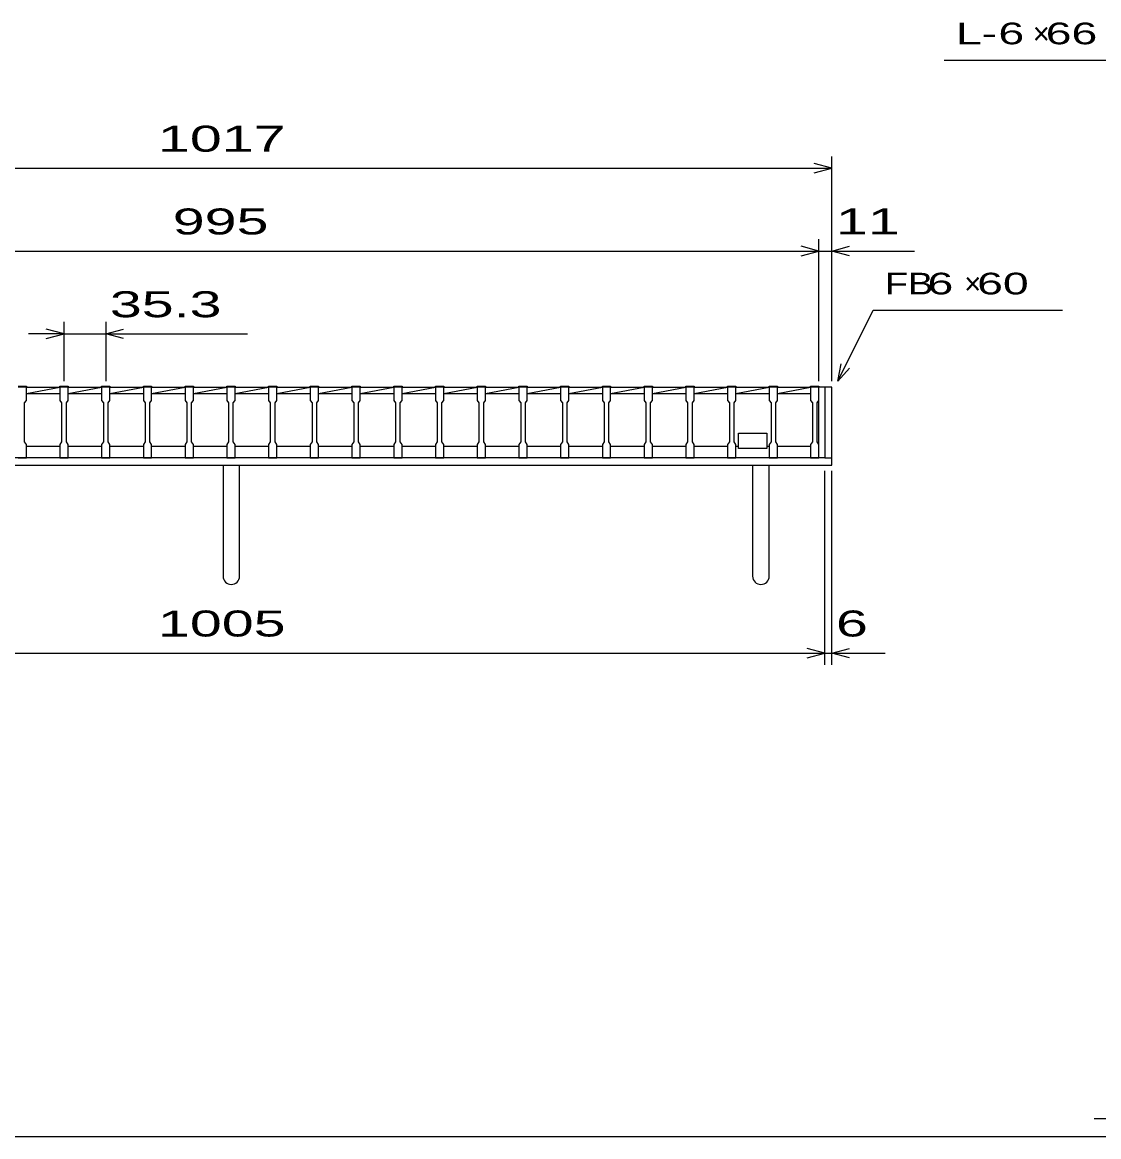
# Model space of a CAD drawing. Units: millimetres, scale not verified. Extents: x -1820 to 1731, y -1282 to 1054.
# Drawn here: x -1098 to -187, y -1146 to -204 of the extents above; entities that cross this region are included whole.
import ezdxf
from ezdxf.enums import TextEntityAlignment as Align

# ---------------------------------------------------------------- set-up
doc = ezdxf.new("R2010")
doc.units = ezdxf.units.MM
doc.header["$LTSCALE"] = 10
for name, color, linetype, lineweight in [('0_2', 150, 'Continuous', 25), ('16', 3, 'Continuous', 25), ('19', 6, 'Continuous', 25), ('22', 4, 'Continuous', 25), ('32', 4, 'Continuous', 25)]:
    doc.layers.add(name, color=color, linetype=linetype, lineweight=lineweight)
doc.styles.add('ベクトル', font='')
doc.styles.get('ベクトル').set_extended_font_data('ベクトル')

msp = doc.modelspace()

# ---------------------------------------------------------------- linework, layer by layer
at = {"layer": '0_2'}
msp.add_line((1731, -1146.5), (-1729, -1146.5), dxfattribs=at)
at = {"layer": '16'}
for p, q in [((-1101.3, -511.8), (-1094.3, -511.8)), ((-1094.3, -512.5), (-1101.3, -512.5)), ((-1094.3, -511.8), (-1094.3, -512.5)), ((-1094.3, -524), (-1094.3, -512.5)), ((-1094.3, -512.5), (-1066, -512.5)), ((-1094.3, -518), (-1066, -512.5)), ((-1094.3, -518), (-1066, -518)), ((-1066, -512.5), (-1066, -511.8)), ((-1066, -511.8), (-1059, -511.8)), ((-1066, -512.5), (-1066, -524)), ((-1059, -512.5), (-1066, -512.5)), ((-1059, -511.8), (-1059, -512.5)), ((-1059, -524), (-1059, -512.5)), ((-1059, -512.5), (-1030.7, -512.5)), ((-1059, -518), (-1030.7, -512.5)), ((-1059, -518), (-1030.7, -518)), ((-1030.7, -512.5), (-1030.7, -511.8)), ((-1030.7, -511.8), (-1023.7, -511.8)), ((-1030.7, -512.5), (-1030.7, -524)), ((-1023.7, -512.5), (-1030.7, -512.5)), ((-1023.7, -511.8), (-1023.7, -512.5)), ((-1023.7, -524), (-1023.7, -512.5)), ((-1023.7, -512.5), (-995.4, -512.5)), ((-1023.7, -518), (-995.4, -512.5)), ((-1023.7, -518), (-995.4, -518)), ((-995.4, -512.5), (-995.4, -511.8)), ((-995.4, -511.8), (-988.4, -511.8)), ((-995.4, -512.5), (-995.4, -524)), ((-988.4, -512.5), (-995.4, -512.5)), ((-988.4, -511.8), (-988.4, -512.5)), ((-988.4, -524), (-988.4, -512.5)), ((-988.4, -512.5), (-960.1, -512.5)), ((-988.4, -518), (-960.1, -512.5)), ((-988.4, -518), (-960.1, -518)), ((-960.1, -512.5), (-960.1, -511.8)), ((-960.1, -511.8), (-953.1, -511.8)), ((-960.1, -512.5), (-960.1, -524)), ((-953.1, -512.5), (-960.1, -512.5)), ((-953.1, -511.8), (-953.1, -512.5)), ((-953.1, -524), (-953.1, -512.5)), ((-953.1, -512.5), (-924.8, -512.5)), ((-953.1, -518), (-924.8, -512.5)), ((-953.1, -518), (-924.8, -518)), ((-924.8, -512.5), (-924.8, -511.8)), ((-924.8, -511.8), (-917.8, -511.8)), ((-924.8, -512.5), (-924.8, -524)), ((-917.8, -512.5), (-924.8, -512.5)), ((-917.8, -511.8), (-917.8, -512.5)), ((-917.8, -524), (-917.8, -512.5)), ((-917.8, -512.5), (-889.5, -512.5)), ((-917.8, -518), (-889.5, -512.5)), ((-917.8, -518), (-889.5, -518)), ((-889.5, -512.5), (-889.5, -511.8)), ((-889.5, -511.8), (-882.5, -511.8)), ((-889.5, -512.5), (-889.5, -524)), ((-882.5, -512.5), (-889.5, -512.5)), ((-882.5, -511.8), (-882.5, -512.5)), ((-882.5, -524), (-882.5, -512.5)), ((-882.5, -512.5), (-854.2, -512.5)), ((-882.5, -518), (-854.2, -512.5)), ((-882.5, -518), (-854.2, -518)), ((-854.2, -512.5), (-854.2, -511.8)), ((-854.2, -511.8), (-847.2, -511.8)), ((-854.2, -512.5), (-854.2, -524)), ((-847.2, -512.5), (-854.2, -512.5)), ((-847.2, -511.8), (-847.2, -512.5)), ((-847.2, -524), (-847.2, -512.5)), ((-847.2, -512.5), (-818.9, -512.5)), ((-847.2, -518), (-818.9, -512.5)), ((-847.2, -518), (-818.9, -518)), ((-818.9, -512.5), (-818.9, -511.8)), ((-818.9, -511.8), (-811.9, -511.8)), ((-818.9, -512.5), (-818.9, -524)), ((-811.9, -512.5), (-818.9, -512.5)), ((-811.9, -511.8), (-811.9, -512.5)), ((-811.9, -524), (-811.9, -512.5)), ((-811.9, -512.5), (-783.6, -512.5)), ((-811.9, -518), (-783.6, -512.5)), ((-811.9, -518), (-783.6, -518)), ((-783.6, -512.5), (-783.6, -511.8)), ((-783.6, -511.8), (-776.6, -511.8)), ((-783.6, -512.5), (-783.6, -524)), ((-776.6, -512.5), (-783.6, -512.5)), ((-776.6, -511.8), (-776.6, -512.5)), ((-776.6, -524), (-776.6, -512.5)), ((-776.6, -512.5), (-748.3, -512.5)), ((-776.6, -518), (-748.3, -512.5)), ((-776.6, -518), (-748.3, -518)), ((-748.3, -512.5), (-748.3, -511.8)), ((-748.3, -511.8), (-741.3, -511.8)), ((-748.3, -512.5), (-748.3, -524)), ((-741.3, -512.5), (-748.3, -512.5)), ((-741.3, -511.8), (-741.3, -512.5)), ((-741.3, -524), (-741.3, -512.5)), ((-741.3, -512.5), (-713, -512.5)), ((-741.3, -518), (-713, -512.5)), ((-741.3, -518), (-713, -518)), ((-713, -512.5), (-713, -511.8)), ((-713, -511.8), (-706, -511.8)), ((-713, -512.5), (-713, -524)), ((-706, -512.5), (-713, -512.5)), ((-706, -511.8), (-706, -512.5)), ((-706, -524), (-706, -512.5)), ((-706, -512.5), (-677.7, -512.5)), ((-706, -518), (-677.7, -512.5)), ((-706, -518), (-677.7, -518)), ((-677.7, -512.5), (-677.7, -511.8)), ((-677.7, -511.8), (-670.7, -511.8)), ((-677.7, -512.5), (-677.7, -524)), ((-670.7, -512.5), (-677.7, -512.5)), ((-670.7, -511.8), (-670.7, -512.5)), ((-670.7, -524), (-670.7, -512.5)), ((-670.7, -512.5), (-642.4, -512.5)), ((-670.7, -518), (-642.4, -512.5)), ((-670.7, -518), (-642.4, -518)), ((-642.4, -512.5), (-642.4, -511.8)), ((-642.4, -511.8), (-635.4, -511.8)), ((-642.4, -512.5), (-642.4, -524)), ((-635.4, -512.5), (-642.4, -512.5)), ((-635.4, -511.8), (-635.4, -512.5)), ((-635.4, -524), (-635.4, -512.5)), ((-635.4, -512.5), (-607.1, -512.5)), ((-635.4, -518), (-607.1, -512.5)), ((-635.4, -518), (-607.1, -518)), ((-607.1, -512.5), (-607.1, -511.8)), ((-607.1, -511.8), (-600.1, -511.8)), ((-607.1, -512.5), (-607.1, -524)), ((-600.1, -512.5), (-607.1, -512.5)), ((-600.1, -511.8), (-600.1, -512.5)), ((-600.1, -524), (-600.1, -512.5)), ((-600.1, -512.5), (-571.8, -512.5)), ((-600.1, -518), (-571.8, -512.5)), ((-600.1, -518), (-571.8, -518)), ((-571.8, -512.5), (-571.8, -511.8)), ((-571.8, -511.8), (-564.8, -511.8)), ((-571.8, -512.5), (-571.8, -524)), ((-564.8, -512.5), (-571.8, -512.5)), ((-564.8, -511.8), (-564.8, -512.5)), ((-564.8, -524), (-564.8, -512.5)), ((-564.8, -512.5), (-536.5, -512.5)), ((-564.8, -518), (-536.5, -512.5)), ((-564.8, -518), (-536.5, -518)), ((-536.5, -512.5), (-536.5, -511.8)), ((-536.5, -511.8), (-529.5, -511.8)), ((-536.5, -512.5), (-536.5, -524)), ((-529.5, -512.5), (-536.5, -512.5)), ((-529.5, -511.8), (-529.5, -512.5)), ((-529.5, -524), (-529.5, -512.5)), ((-529.5, -512.5), (-501.2, -512.5)), ((-529.5, -518), (-501.2, -512.5)), ((-529.5, -518), (-501.2, -518)), ((-501.2, -512.5), (-501.2, -511.8)), ((-501.2, -511.8), (-494.2, -511.8)), ((-501.2, -512.5), (-501.2, -524)), ((-494.2, -512.5), (-501.2, -512.5)), ((-494.2, -511.8), (-494.2, -512.5)), ((-494.2, -524), (-494.2, -512.5)), ((-494.2, -512.5), (-465.9, -512.5)), ((-494.2, -518), (-465.9, -512.5)), ((-494.2, -518), (-465.9, -518)), ((-465.9, -512.5), (-465.9, -511.8)), ((-465.9, -511.8), (-458.9, -511.8)), ((-465.9, -512.5), (-465.9, -524)), ((-458.9, -512.5), (-465.9, -512.5)), ((-458.9, -511.8), (-458.9, -512.5)), ((-458.9, -524), (-458.9, -512.5)), ((-458.9, -512.5), (-431, -512.5)), ((-458.9, -518), (-431, -512.58)), ((-458.9, -518), (-431, -518)), ((-431, -512.5), (-431, -511.8)), ((-431, -511.8), (-424, -511.8)), ((-431, -512.5), (-431, -524)), ((-424, -512.5), (-431, -512.5)), ((-424, -511.8), (-424, -512.5)), ((-424, -524), (-424, -512.5)), ((-424, -562.5), (-424, -512.5)), ((-1095.8, -526), (-1094.3, -524)), ((-1095.8, -559), (-1095.8, -526)), ((-1066, -524), (-1064.5, -526)), ((-1064.5, -526), (-1064.5, -559)), ((-1060.5, -526), (-1059, -524)), ((-1060.5, -559), (-1060.5, -526)), ((-1030.7, -524), (-1029.2, -526)), ((-1029.2, -526), (-1029.2, -559)), ((-1025.2, -526), (-1023.7, -524)), ((-1025.2, -559), (-1025.2, -526)), ((-995.4, -524), (-993.9, -526)), ((-993.9, -526), (-993.9, -559)), ((-989.9, -526), (-988.4, -524)), ((-989.9, -559), (-989.9, -526)), ((-960.1, -524), (-958.6, -526)), ((-958.6, -526), (-958.6, -559)), ((-954.6, -526), (-953.1, -524)), ((-954.6, -559), (-954.6, -526)), ((-924.8, -524), (-923.3, -526)), ((-923.3, -526), (-923.3, -559)), ((-919.3, -526), (-917.8, -524)), ((-919.3, -559), (-919.3, -526)), ((-889.5, -524), (-888, -526)), ((-888, -526), (-888, -559)), ((-884, -526), (-882.5, -524)), ((-884, -559), (-884, -526)), ((-854.2, -524), (-852.7, -526)), ((-852.7, -526), (-852.7, -559)), ((-848.7, -526), (-847.2, -524)), ((-848.7, -559), (-848.7, -526)), ((-818.9, -524), (-817.4, -526)), ((-817.4, -526), (-817.4, -559)), ((-813.4, -526), (-811.9, -524)), ((-813.4, -559), (-813.4, -526)), ((-783.6, -524), (-782.1, -526)), ((-782.1, -526), (-782.1, -559)), ((-778.1, -526), (-776.6, -524)), ((-778.1, -559), (-778.1, -526)), ((-748.3, -524), (-746.8, -526)), ((-746.8, -526), (-746.8, -559)), ((-742.8, -526), (-741.3, -524)), ((-742.8, -559), (-742.8, -526)), ((-713, -524), (-711.5, -526)), ((-711.5, -526), (-711.5, -559)), ((-707.5, -526), (-706, -524)), ((-707.5, -559), (-707.5, -526)), ((-677.7, -524), (-676.2, -526)), ((-676.2, -526), (-676.2, -559)), ((-672.2, -526), (-670.7, -524)), ((-672.2, -559), (-672.2, -526)), ((-642.4, -524), (-640.9, -526)), ((-640.9, -526), (-640.9, -559)), ((-636.9, -526), (-635.4, -524)), ((-636.9, -559), (-636.9, -526)), ((-607.1, -524), (-605.6, -526)), ((-605.6, -526), (-605.6, -559)), ((-601.6, -526), (-600.1, -524)), ((-601.6, -559), (-601.6, -526)), ((-571.8, -524), (-570.3, -526)), ((-570.3, -526), (-570.3, -559)), ((-566.3, -526), (-564.8, -524)), ((-566.3, -559), (-566.3, -526)), ((-536.5, -524), (-535, -526)), ((-535, -526), (-535, -559)), ((-531, -526), (-529.5, -524)), ((-531, -559), (-531, -526)), ((-501.2, -524), (-499.7, -526)), ((-499.7, -526), (-499.7, -559)), ((-495.7, -526), (-494.2, -524)), ((-495.7, -559), (-495.7, -526)), ((-465.9, -524), (-464.4, -526)), ((-464.4, -526), (-464.4, -559)), ((-460.4, -526), (-458.9, -524)), ((-460.4, -559), (-460.4, -526)), ((-431, -524), (-429.5, -526)), ((-429.5, -526), (-429.5, -559)), ((-425.5, -526), (-424, -524)), ((-425.5, -559), (-425.5, -526)), ((-492.05, -562.5), (-492.05, -551.5)), ((-492.05, -551.5), (-468.05, -551.5)), ((-468.05, -551.5), (-468.05, -564.5)), ((-1094.3, -561), (-1095.8, -559)), ((-1094.3, -572.5), (-1094.3, -561)), ((-1094.3, -562.5), (-1066, -562.5)), ((-1064.5, -559), (-1066, -561)), ((-1066, -561), (-1066, -572.5)), ((-1059, -561), (-1060.5, -559)), ((-1059, -572.5), (-1059, -561)), ((-1059, -562.5), (-1030.7, -562.5)), ((-1029.2, -559), (-1030.7, -561)), ((-1030.7, -561), (-1030.7, -572.5)), ((-1023.7, -561), (-1025.2, -559)), ((-1023.7, -572.5), (-1023.7, -561)), ((-1023.7, -562.5), (-995.4, -562.5)), ((-993.9, -559), (-995.4, -561)), ((-995.4, -561), (-995.4, -572.5)), ((-988.4, -561), (-989.9, -559)), ((-988.4, -572.5), (-988.4, -561)), ((-988.4, -562.5), (-960.1, -562.5)), ((-958.6, -559), (-960.1, -561)), ((-960.1, -561), (-960.1, -572.5)), ((-953.1, -561), (-954.6, -559)), ((-953.1, -572.5), (-953.1, -561)), ((-953.1, -562.5), (-924.8, -562.5)), ((-923.3, -559), (-924.8, -561)), ((-924.8, -561), (-924.8, -572.5)), ((-917.8, -561), (-919.3, -559)), ((-917.8, -572.5), (-917.8, -561)), ((-917.8, -562.5), (-889.5, -562.5)), ((-888, -559), (-889.5, -561)), ((-889.5, -561), (-889.5, -572.5)), ((-882.5, -561), (-884, -559)), ((-882.5, -572.5), (-882.5, -561)), ((-882.5, -562.5), (-854.2, -562.5)), ((-852.7, -559), (-854.2, -561)), ((-854.2, -561), (-854.2, -572.5)), ((-847.2, -561), (-848.7, -559)), ((-847.2, -572.5), (-847.2, -561)), ((-847.2, -562.5), (-818.9, -562.5)), ((-817.4, -559), (-818.9, -561)), ((-818.9, -561), (-818.9, -572.5)), ((-811.9, -561), (-813.4, -559)), ((-811.9, -572.5), (-811.9, -561)), ((-811.9, -562.5), (-783.6, -562.5)), ((-782.1, -559), (-783.6, -561)), ((-783.6, -561), (-783.6, -572.5)), ((-776.6, -561), (-778.1, -559)), ((-776.6, -572.5), (-776.6, -561)), ((-776.6, -562.5), (-748.3, -562.5)), ((-746.8, -559), (-748.3, -561)), ((-748.3, -561), (-748.3, -572.5)), ((-741.3, -561), (-742.8, -559)), ((-741.3, -572.5), (-741.3, -561)), ((-741.3, -562.5), (-713, -562.5)), ((-711.5, -559), (-713, -561)), ((-713, -561), (-713, -572.5)), ((-706, -561), (-707.5, -559)), ((-706, -572.5), (-706, -561)), ((-706, -562.5), (-677.7, -562.5)), ((-676.2, -559), (-677.7, -561)), ((-677.7, -561), (-677.7, -572.5)), ((-670.7, -561), (-672.2, -559)), ((-670.7, -572.5), (-670.7, -561)), ((-670.7, -562.5), (-642.4, -562.5)), ((-640.9, -559), (-642.4, -561)), ((-642.4, -561), (-642.4, -572.5)), ((-635.4, -561), (-636.9, -559)), ((-635.4, -572.5), (-635.4, -561)), ((-635.4, -562.5), (-607.1, -562.5)), ((-605.6, -559), (-607.1, -561)), ((-607.1, -561), (-607.1, -572.5)), ((-600.1, -561), (-601.6, -559)), ((-600.1, -572.5), (-600.1, -561)), ((-600.1, -562.5), (-571.8, -562.5)), ((-570.3, -559), (-571.8, -561)), ((-571.8, -561), (-571.8, -572.5)), ((-564.8, -561), (-566.3, -559)), ((-564.8, -572.5), (-564.8, -561)), ((-564.8, -562.5), (-536.5, -562.5)), ((-535, -559), (-536.5, -561)), ((-536.5, -561), (-536.5, -572.5)), ((-529.5, -561), (-531, -559)), ((-529.5, -572.5), (-529.5, -561)), ((-529.5, -562.5), (-501.2, -562.5)), ((-499.7, -559), (-501.2, -561)), ((-501.2, -561), (-501.2, -572.5)), ((-494.2, -561), (-495.7, -559)), ((-494.2, -572.5), (-494.2, -561)), ((-494.2, -562.5), (-492.05, -562.5)), ((-492.05, -564.5), (-492.05, -562.5)), ((-468.05, -564.5), (-492.05, -564.5)), ((-468.05, -562.5), (-465.9, -562.5)), ((-464.4, -559), (-465.9, -561)), ((-465.9, -561), (-465.9, -572.5)), ((-458.9, -561), (-460.4, -559)), ((-458.9, -572.5), (-458.9, -561)), ((-458.9, -562.5), (-431, -562.5)), ((-429.5, -559), (-431, -561)), ((-431, -561), (-431, -572.5)), ((-424, -561), (-425.5, -559)), ((-424, -572.5), (-424, -561)), ((-1101.3, -572.5), (-1094.3, -572.5)), ((-1066, -572.5), (-1059, -572.5)), ((-1030.7, -572.5), (-1023.7, -572.5)), ((-995.4, -572.5), (-988.4, -572.5)), ((-960.1, -572.5), (-953.1, -572.5)), ((-924.8, -572.5), (-917.8, -572.5)), ((-889.5, -572.5), (-882.5, -572.5)), ((-854.2, -572.5), (-847.2, -572.5)), ((-818.9, -572.5), (-811.9, -572.5)), ((-783.6, -572.5), (-776.6, -572.5)), ((-748.3, -572.5), (-741.3, -572.5)), ((-713, -572.5), (-706, -572.5)), ((-677.7, -572.5), (-670.7, -572.5)), ((-642.4, -572.5), (-635.4, -572.5)), ((-607.1, -572.5), (-600.1, -572.5)), ((-571.8, -572.5), (-564.8, -572.5)), ((-536.5, -572.5), (-529.5, -572.5)), ((-501.2, -572.5), (-494.2, -572.5)), ((-465.9, -572.5), (-458.9, -572.5)), ((-431, -572.5), (-424, -572.5))]:
    msp.add_line(p, q, dxfattribs=at)
at = {"layer": '19'}
for p, q in [((-413, -512.5), (-424, -512.5)), ((-419, -512.5), (-419, -572.5)), ((-413, -578.5), (-413, -512.5)), ((-419, -572.5), (-1424, -572.5)), ((-419, -572.5), (-413, -572.5)), ((-1430, -578.5), (-413, -578.5)), ((-928, -578.5), (-928, -672.5)), ((-914, -672.5), (-914, -578.5)), ((-480, -578.5), (-480, -672.5)), ((-466, -672.5), (-466, -578.5))]:
    msp.add_line(p, q, dxfattribs=at)
for centre in [(-921, -672.5), (-473, -672.5)]:
    msp.add_arc(centre, 7, 180, 0, dxfattribs=at)
at = {"layer": '22'}
for p, q in [((-318, -236), (-118, -236)), ((-413, -507.5), (-413, -317.5)), ((-1430, -327.5), (-413, -327.5)), ((-413, -327.5), (-428, -323.5)), ((-428, -331.5), (-413, -327.5)), ((-424, -397.5), (-439, -393.5)), ((-424, -507.5), (-424, -387.5)), ((-413, -507.5), (-413, -387.5)), ((-413, -397.5), (-398, -393.5)), ((-1419, -397.5), (-424, -397.5)), ((-439, -401.5), (-424, -397.5)), ((-424, -397.5), (-413, -397.5)), ((-398, -401.5), (-413, -397.5)), ((-413, -397.5), (-343, -397.5)), ((-408, -507.5), (-378, -447.5)), ((-378, -447.5), (-218, -447.5)), ((-1062.5, -507.5), (-1062.5, -457.5)), ((-1027.2, -457.5), (-1027.2, -507.5)), ((-1062.5, -467.5), (-1092.5, -467.5)), ((-1062.5, -467.5), (-1077.5, -463.5)), ((-1077.5, -471.5), (-1062.5, -467.5)), ((-1062.5, -467.5), (-1027.2, -467.5)), ((-1027.2, -467.5), (-1012.2, -463.5)), ((-1012.2, -471.5), (-1027.2, -467.5)), ((-1027.2, -467.5), (-907.2, -467.5)), ((-408, -507.5), (-405, -492.9)), ((-408, -507.5), (-398, -496.5)), ((-419, -747.5), (-419, -583.5)), ((-413, -747.5), (-413, -583.5)), ((-419, -737.5), (-434, -733.5)), ((-413, -737.5), (-398, -733.5)), ((-1424, -737.5), (-419, -737.5)), ((-434, -741.5), (-419, -737.5)), ((-419, -737.5), (-413, -737.5)), ((-398, -741.5), (-413, -737.5)), ((-413, -737.5), (-368, -737.5))]:
    msp.add_line(p, q, dxfattribs=at)
at = {"layer": '32'}
msp.add_line((64, -1131.5), (-191, -1131.5), dxfattribs=at)

# ---------------------------------------------------------------- texts
at = {"layer": '22', "color": 2, "style": 'ベクトル'}
for s, height, width, p in [('L-', 18.33, 1.6, (-308, -213.5)), (' 6 ', 18.33, 1.6, (-283, -213.5)), (' 66 ', 18.33, 1.6, (-243, -213.5)), (' 1017 ', 21.99, 1.65, (-996.5, -302.5)), (' 995 ', 21.99, 1.65, (-984, -372.5)), (' 11 ', 21.99, 1.65, (-423, -372.5)), ('FB', 18.33, 1.3, (-368, -425)), (' 6 ', 18.33, 1.6, (-343, -425)), (' 60 ', 18.33, 1.6, (-301, -425)), (' 35.3 ', 21.99, 1.65, (-1037.2, -442.5)), (' 1005 ', 21.99, 1.65, (-996.5, -712.5)), (' 6 ', 21.99, 1.65, (-423, -712.5))]:
    msp.add_text(s, height=height, dxfattribs=dict(at, width=width)).set_placement(p, align=Align.MIDDLE_LEFT)
for p in [(-243, -213.5), (-301, -425)]:
    msp.add_text('×', height=18.33, dxfattribs=at).set_placement(p, align=Align.MIDDLE_LEFT)

doc.saveas('drawing.dxf')
